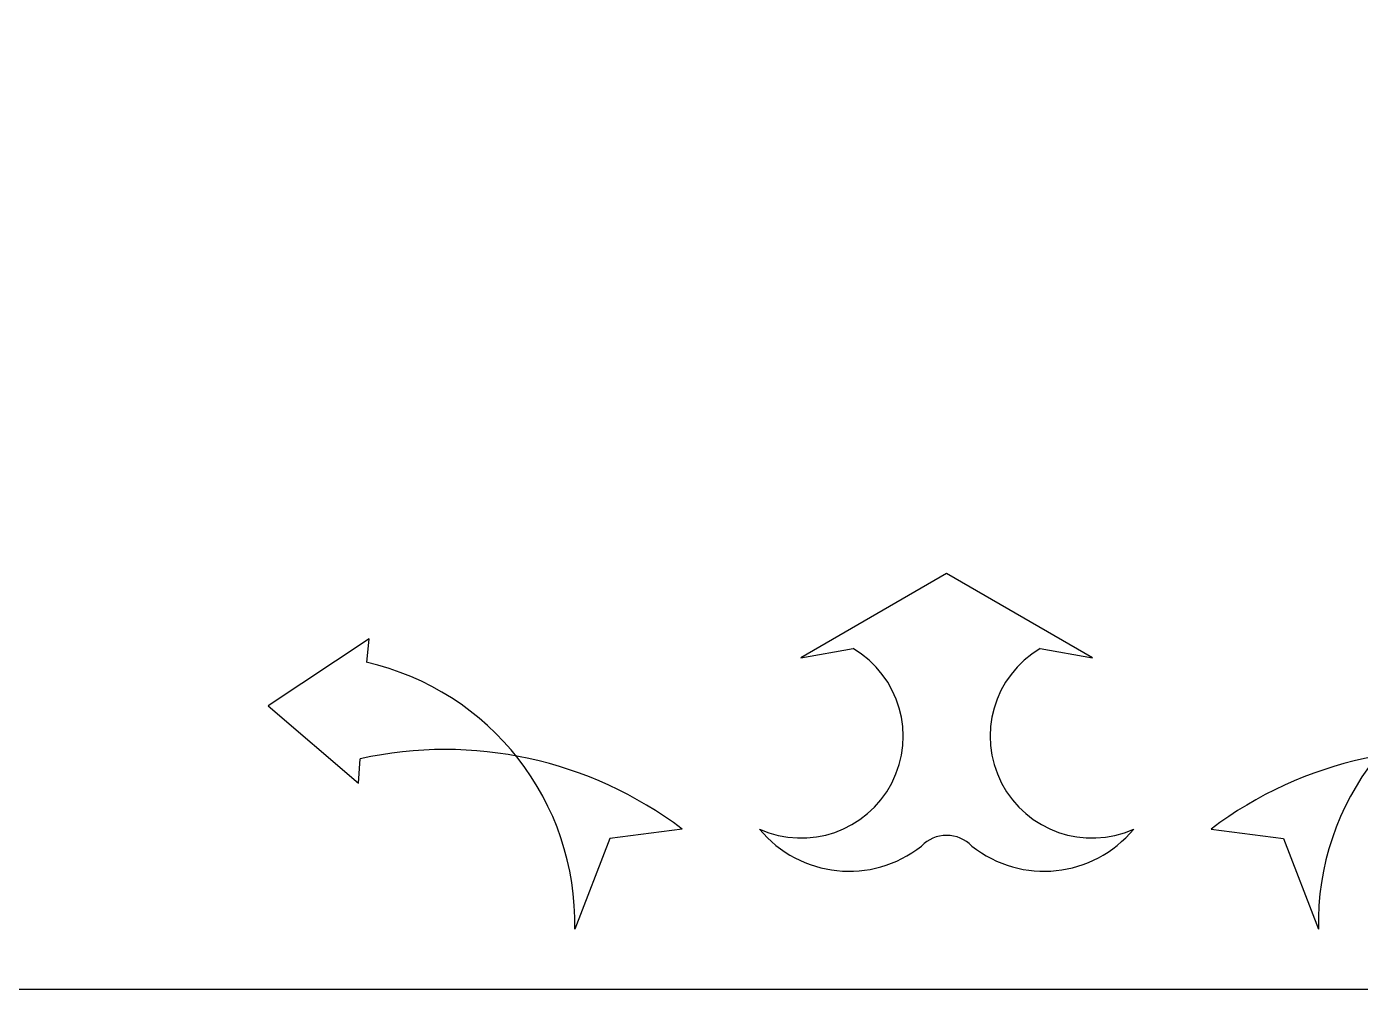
# Model space of a CAD drawing. Header units: inches. Extents: x -172 to 397, y -177 to 127.
# Drawn here: x 91.581 to 92.231, y 76.518 to 76.989 of the extents above; entities that cross this region are included whole.
import ezdxf

# ---------------------------------------------------------------- set-up
doc = ezdxf.new("R2010")
doc.units = ezdxf.units.IN
doc.header["$MEASUREMENT"] = 0
doc.header["$XCLIPFRAME"] = 2
doc.layers.add('AC-FCU VRV', color=100, linetype='Continuous')
doc.layers.add('AC-RA', color=210, linetype='Continuous')
picture_1 = doc.add_image_def('image1.tif', size_in_pixel=(13248, 8644))

# ---------------------------------------------------------------- blocks, each defined once
blk = doc.blocks.new('A$C083B7792')
at = {"layer": 'AC-FCU VRV', "color": 4}
for p, q in [((-0.09708772478688843, 0.03399748349420406), (-0.1113164338944443, 0.07085073285406907)), ((0.176191518086398, 0.03399748349420406), (0.1904202271934992, 0.07085073285406907)), ((-0.06778623060881728, 0.03017073525347769), (-0.09708772478688843, 0.03399748349420406)), ((0.1468900239083268, 0.03017073525347769), (0.176191518086398, 0.03399748349420406)), ((0.2781952066379745, 0.01158911329184775), (0.2775174610915201, 0.001676607008221254)), ((0.3148282340084734, -0.0197736036502647), (0.2781952066379745, 0.01158911329184775)), ((0.273894448457213, -0.04704969031786277), (0.3148282340084734, -0.0197736036502647)), ((0.274843288685588, -0.03743504918588769), (0.273894448457213, -0.04704969031786277)), ((0.001576509074311616, -0.04308572546051437), (-0.01964587399561424, -0.039288186703061)), ((-0.01964587399561424, -0.039288186703061), (0.03955189664975478, -0.07346603552059605)), ((0.03955189664975478, -0.07346603552059605), (0.0987496672951238, -0.039288186703061)), ((0.0987496672951238, -0.039288186703061), (0.07752728422519795, -0.04308572546096912))]:
    blk.add_line(p, q, dxfattribs=at)
for centre, radius, start, end in [((-0.2198816707150399, 0.06843931481830623), 0.1085920143608242, 282.7301784804963, 1.272427209111463), ((0.2989854640145495, 0.06843931481830623), 0.1085920143608242, 178.7275727908886, 257.2698215195036), ((0, 0), 0.04727739017555951, 51.64887510890831, 140.3449398025763), ((0.07910379329950956, 0), 0.04727739017555955, 39.6550601974237, 128.3511248910917), ((-0.01941349616981825, -0.007495472544860604), 0.04131883859455573, 300.5307590690574, 114.2727487489566), ((0.03955189664975478, 0.04695438083581394), 0.01421177657928391, 224.0338222076225, 315.9661777923776), ((0.0985172894693278, -0.007495472544860604), 0.04131883859456015, 65.7272512510434, 239.4692409309426), ((-0.1638893974663915, 0.1570736892879268), 0.1591859868916589, 257.4741488433527, 307.1365205859869), ((0.2429931907659011, 0.1570736892879268), 0.1591859868916589, 232.863479414013, 282.5258511566473)]:
    blk.add_arc(centre, radius, start, end, dxfattribs=at)
blk = doc.blocks.new('FTM(15-28)PV2S')
at = {"layer": 'AC-RA', "color": 0, "linetype": 'Continuous'}
blk.add_line((1985.524518000596, 1338.038525857672), (1986.503208439756, 1338.038525857672), dxfattribs=at)
at = {"layer": 'AC-FCU VRV', "color": 4}
blk.add_blockref('A$C083B7792', (1985.950086404944, 1337.943203372016), dxfattribs=at)
blk = doc.blocks.new('*U201')
at = {"layer": 'AC-RA'}
blk.add_blockref('FTM(15-28)PV2S', (759.251282600299, 606.4792470601533), dxfattribs=at)

msp = doc.modelspace()

# ---------------------------------------------------------------- block references
at = {"layer": 'AC-RA', "color": 4, "xscale": 1.2, "yscale": 1.2, "zscale": 1.2, "rotation": 180}
msp.add_blockref('*U201', (3386.318165810732, 2409.940982527659), dxfattribs=at)

# ---------------------------------------------------------------- pictures from other files: only their frames are drawn
image = msp.add_image(picture_1, insert=(17.93941463661599, 50.05479710232305), size_in_units=(115.16344967127836, 75.14136918467166))
image.set_boundary_path([(2166.277740959754, 938.5528199665462), (11041.1179235122, 8167.875628864204)])

doc.saveas('drawing.dxf')
